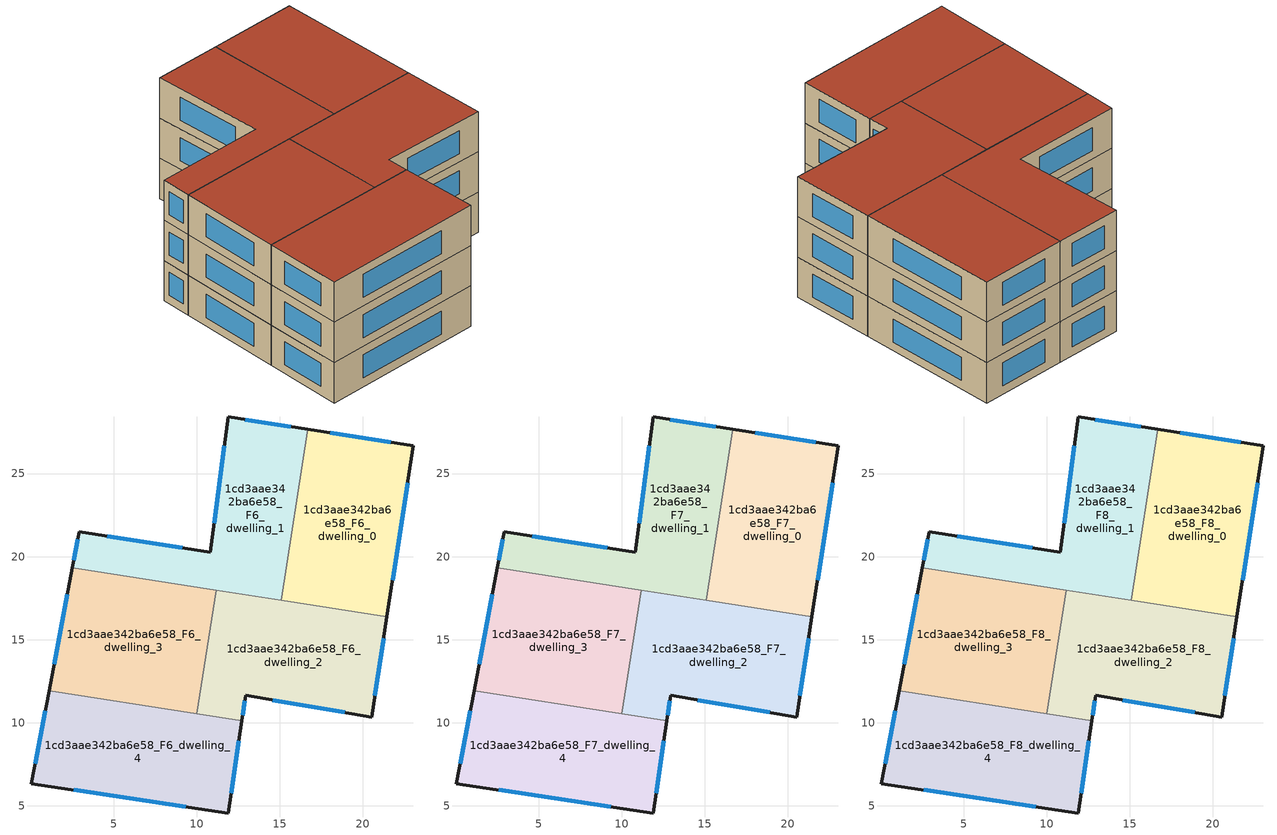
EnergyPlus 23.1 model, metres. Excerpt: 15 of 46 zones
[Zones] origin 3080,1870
1cd3aae342ba6e58_F6_dwelling_0
 floor to 1cd3aae342ba6e58_F5_dwelling_0 (EU_floor_Construction): 23.03,26.67 21.45,16.37 15.08,17.37 16.69,27.66 z18
 wall outside (EU_wall_Construction): 21.45,16.37 23.03,26.67 16.69,27.66 z18:21
 wall to 1cd3aae342ba6e58_F6_dwelling_1 (EU_wall_Construction): 16.69,27.66 15.08,17.37 z18:21
 wall to 1cd3aae342ba6e58_F6_dwelling_2 (EU_wall_Construction): 15.08,17.37 21.45,16.37 z18:21
 window (EU_Window_Construction): 21.67,26.88 18.05,27.44 / 21.79,18.58 22.69,24.46 z18.64:20.36
1cd3aae342ba6e58_F6_dwelling_1
 floor to 1cd3aae342ba6e58_F5_dwelling_1 (EU_floor_Construction): 16.69,27.66 15.08,17.37 2.52,19.33 2.93,21.5 10.82,20.26 11.88,28.41 z18
 wall outside (EU_wall_Construction): 16.69,27.66 11.88,28.41 10.82,20.26 2.93,21.5 2.52,19.33 z18:21
 wall to 1cd3aae342ba6e58_F6_dwelling_3 (EU_wall_Construction): 2.52,19.33 11.18,17.98 z18:21
 wall to 1cd3aae342ba6e58_F6_dwelling_2 (EU_wall_Construction): 11.18,17.98 15.08,17.37 z18:21
 window (EU_Window_Construction): 11.66,26.66 11.05,22.01 / 15.66,27.82 12.91,28.25 / 2.84,21.04 2.6,19.8 / 9.13,20.53 4.62,21.24 z18.64:20.36
1cd3aae342ba6e58_F6_dwelling_2
 floor to 1cd3aae342ba6e58_F5_dwelling_2 (EU_floor_Construction): 21.45,16.37 20.53,10.34 12.95,11.64 12.72,10.11 10.02,10.53 11.18,17.98 z18
 wall outside (EU_wall_Construction): 12.72,10.11 12.95,11.64 20.53,10.34 21.45,16.37 z18:21
 wall to 1cd3aae342ba6e58_F6_dwelling_3 (EU_wall_Construction): 11.18,17.98 10.02,10.53 z18:21
 wall to 1cd3aae342ba6e58_F6_dwelling_4 (EU_wall_Construction): 10.02,10.53 12.72,10.11 z18:21
 window (EU_Window_Construction): 20.73,11.63 21.26,15.08 / 14.58,11.36 18.91,10.62 / 12.77,10.44 12.9,11.31 z18.64:20.36
1cd3aae342ba6e58_F6_dwelling_3
 floor to 1cd3aae342ba6e58_F5_dwelling_3 (EU_floor_Construction): 11.18,17.98 10.02,10.53 1.11,11.92 2.52,19.33 z18
 wall outside (EU_wall_Construction): 2.52,19.33 1.11,11.92 z18:21
 wall to 1cd3aae342ba6e58_F6_dwelling_4 (EU_wall_Construction): 1.11,11.92 10.02,10.53 z18:21
 window (EU_Window_Construction): 2.21,17.74 1.41,13.51 z18.64:20.36
1cd3aae342ba6e58_F6_dwelling_4
 floor to 1cd3aae342ba6e58_F5_dwelling_4 (EU_floor_Construction): 12.72,10.11 11.89,4.56 0.04,6.33 1.11,11.92 z18
 wall outside (EU_wall_Construction): 1.11,11.92 0.04,6.33 11.89,4.56 12.72,10.11 z18:21
 window (EU_Window_Construction): 12.07,5.75 12.54,8.92 / 2.58,5.95 9.35,4.94 / 0.88,10.73 0.27,7.53 z18.64:20.36
1cd3aae342ba6e58_F7_dwelling_0
 floor to 1cd3aae342ba6e58_F6_dwelling_0 (EU_floor_Construction): 23.03,26.67 21.45,16.37 15.08,17.37 16.69,27.66 z21
 wall outside (EU_wall_Construction): 21.45,16.37 23.03,26.67 16.69,27.66 z21:24
 wall to 1cd3aae342ba6e58_F7_dwelling_1 (EU_wall_Construction): 16.69,27.66 15.08,17.37 z21:24
 wall to 1cd3aae342ba6e58_F7_dwelling_2 (EU_wall_Construction): 15.08,17.37 21.45,16.37 z21:24
 window (EU_Window_Construction): 21.67,26.88 18.05,27.44 / 21.79,18.58 22.69,24.46 z21.64:23.36
1cd3aae342ba6e58_F7_dwelling_1
 floor to 1cd3aae342ba6e58_F6_dwelling_1 (EU_floor_Construction): 16.69,27.66 15.08,17.37 2.52,19.33 2.93,21.5 10.82,20.26 11.88,28.41 z21
 wall outside (EU_wall_Construction): 16.69,27.66 11.88,28.41 10.82,20.26 2.93,21.5 2.52,19.33 z21:24
 wall to 1cd3aae342ba6e58_F7_dwelling_3 (EU_wall_Construction): 2.52,19.33 11.18,17.98 z21:24
 wall to 1cd3aae342ba6e58_F7_dwelling_2 (EU_wall_Construction): 11.18,17.98 15.08,17.37 z21:24
 window (EU_Window_Construction): 11.66,26.66 11.05,22.01 / 15.66,27.82 12.91,28.25 / 2.84,21.04 2.6,19.8 / 9.13,20.53 4.62,21.24 z21.64:23.36
1cd3aae342ba6e58_F7_dwelling_2
 floor to 1cd3aae342ba6e58_F6_dwelling_2 (EU_floor_Construction): 21.45,16.37 20.53,10.34 12.95,11.64 12.72,10.11 10.02,10.53 11.18,17.98 z21
 wall outside (EU_wall_Construction): 12.72,10.11 12.95,11.64 20.53,10.34 21.45,16.37 z21:24
 wall to 1cd3aae342ba6e58_F7_dwelling_3 (EU_wall_Construction): 11.18,17.98 10.02,10.53 z21:24
 wall to 1cd3aae342ba6e58_F7_dwelling_4 (EU_wall_Construction): 10.02,10.53 12.72,10.11 z21:24
 window (EU_Window_Construction): 20.73,11.63 21.26,15.08 / 14.58,11.36 18.91,10.62 / 12.77,10.44 12.9,11.31 z21.64:23.36
1cd3aae342ba6e58_F7_dwelling_3
 floor to 1cd3aae342ba6e58_F6_dwelling_3 (EU_floor_Construction): 11.18,17.98 10.02,10.53 1.11,11.92 2.52,19.33 z21
 wall outside (EU_wall_Construction): 2.52,19.33 1.11,11.92 z21:24
 wall to 1cd3aae342ba6e58_F7_dwelling_4 (EU_wall_Construction): 1.11,11.92 10.02,10.53 z21:24
 window (EU_Window_Construction): 2.21,17.74 1.41,13.51 z21.64:23.36
1cd3aae342ba6e58_F7_dwelling_4
 floor to 1cd3aae342ba6e58_F6_dwelling_4 (EU_floor_Construction): 12.72,10.11 11.89,4.56 0.04,6.33 1.11,11.92 z21
 wall outside (EU_wall_Construction): 1.11,11.92 0.04,6.33 11.89,4.56 12.72,10.11 z21:24
 window (EU_Window_Construction): 12.07,5.75 12.54,8.92 / 2.58,5.95 9.35,4.94 / 0.88,10.73 0.27,7.53 z21.64:23.36
1cd3aae342ba6e58_F8_dwelling_0
 floor to 1cd3aae342ba6e58_F7_dwelling_0 (EU_floor_Construction): 23.03,26.67 21.45,16.37 15.08,17.37 16.69,27.66 z24
 wall outside (EU_wall_Construction): 21.45,16.37 23.03,26.67 16.69,27.66 z24:27
 wall to 1cd3aae342ba6e58_F8_dwelling_1 (EU_wall_Construction): 16.69,27.66 15.08,17.37 z24:27
 wall to 1cd3aae342ba6e58_F8_dwelling_2 (EU_wall_Construction): 15.08,17.37 21.45,16.37 z24:27
 window (EU_Window_Construction): 21.67,26.88 18.05,27.44 / 21.79,18.58 22.69,24.46 z24.64:26.36
 roof outside (EU_roof_Construction): 21.45,16.37 23.03,26.67 16.69,27.66 15.08,17.37 z27
1cd3aae342ba6e58_F8_dwelling_1
 floor to 1cd3aae342ba6e58_F7_dwelling_1 (EU_floor_Construction): 16.69,27.66 15.08,17.37 2.52,19.33 2.93,21.5 10.82,20.26 11.88,28.41 z24
 wall outside (EU_wall_Construction): 16.69,27.66 11.88,28.41 10.82,20.26 2.93,21.5 2.52,19.33 z24:27
 wall to 1cd3aae342ba6e58_F8_dwelling_3 (EU_wall_Construction): 2.52,19.33 11.18,17.98 z24:27
 wall to 1cd3aae342ba6e58_F8_dwelling_2 (EU_wall_Construction): 11.18,17.98 15.08,17.37 z24:27
 window (EU_Window_Construction): 11.66,26.66 11.05,22.01 / 15.66,27.82 12.91,28.25 / 2.84,21.04 2.6,19.8 / 9.13,20.53 4.62,21.24 z24.64:26.36
 roof outside (EU_roof_Construction): 15.08,17.37 16.69,27.66 11.88,28.41 10.82,20.26 2.93,21.5 2.52,19.33 z27
1cd3aae342ba6e58_F8_dwelling_2
 floor to 1cd3aae342ba6e58_F7_dwelling_2 (EU_floor_Construction): 21.45,16.37 20.53,10.34 12.95,11.64 12.72,10.11 10.02,10.53 11.18,17.98 z24
 wall outside (EU_wall_Construction): 12.72,10.11 12.95,11.64 20.53,10.34 21.45,16.37 z24:27
 wall to 1cd3aae342ba6e58_F8_dwelling_3 (EU_wall_Construction): 11.18,17.98 10.02,10.53 z24:27
 wall to 1cd3aae342ba6e58_F8_dwelling_4 (EU_wall_Construction): 10.02,10.53 12.72,10.11 z24:27
 window (EU_Window_Construction): 20.73,11.63 21.26,15.08 / 14.58,11.36 18.91,10.62 / 12.77,10.44 12.9,11.31 z24.64:26.36
 roof outside (EU_roof_Construction): 20.53,10.34 21.45,16.37 11.18,17.98 10.02,10.53 12.72,10.11 12.95,11.64 z27
1cd3aae342ba6e58_F8_dwelling_3
 floor to 1cd3aae342ba6e58_F7_dwelling_3 (EU_floor_Construction): 11.18,17.98 10.02,10.53 1.11,11.92 2.52,19.33 z24
 wall outside (EU_wall_Construction): 2.52,19.33 1.11,11.92 z24:27
 wall to 1cd3aae342ba6e58_F8_dwelling_4 (EU_wall_Construction): 1.11,11.92 10.02,10.53 z24:27
 window (EU_Window_Construction): 2.21,17.74 1.41,13.51 z24.64:26.36
 roof outside (EU_roof_Construction): 10.02,10.53 11.18,17.98 2.52,19.33 1.11,11.92 z27
1cd3aae342ba6e58_F8_dwelling_4
 floor to 1cd3aae342ba6e58_F7_dwelling_4 (EU_floor_Construction): 12.72,10.11 11.89,4.56 0.04,6.33 1.11,11.92 z24
 wall outside (EU_wall_Construction): 1.11,11.92 0.04,6.33 11.89,4.56 12.72,10.11 z24:27
 window (EU_Window_Construction): 12.07,5.75 12.54,8.92 / 2.58,5.95 9.35,4.94 / 0.88,10.73 0.27,7.53 z24.64:26.36
 roof outside (EU_roof_Construction): 11.89,4.56 12.72,10.11 1.11,11.92 0.04,6.33 z27
[Building]
EU S2 Campaign: North Axis=0; Terrain=City; Solar Distribution=FullExterior
[Site:Location]
Yerevan-Zvartnots.Intl.AP: Latitude=40.15; Longitude=44.383; Time Zone=4; Elevation=854
[SizingPeriod:WeatherFileDays]
AnnualSizingPeriod: Begin Month=1; Begin Day of Month=1; End Month=12; End Day of Month=31; Day of Week for Start Day=Monday; Use Weather File Daylight Saving Period=No; Use Weather File Rain and Snow Indicators=No
[MATERIAL]
EU_InternalMass_Material: Roughness=MediumRough; Thickness=0.1; Conductivity=1; Density=1800; Specific Heat=900; Thermal Absorptance=0.9; Solar Absorptance=0.7; Visible Absorptance=0.7
[MATERIAL:NOMASS] Roughness=MediumRough; Thermal Absorptance=0.9; Solar Absorptance=0.7; Visible Absorptance=0.7
Name | Thermal Resistance
EU_wall_NoMass | 1.05043
EU_roof_NoMass | 1.45357
EU_floor_NoMass | 0.478065
[WINDOWMATERIAL:SIMPLEGLAZINGSYSTEM]
EU_Window_SimpleGlazing: UFactor=2.5566; Solar Heat Gain Coefficient=0.75; Visible Transmittance=0.75
[CONSTRUCTION]
EU_wall_Construction: EU_wall_NoMass
EU_roof_Construction: EU_roof_NoMass
EU_floor_Construction: EU_floor_NoMass
EU_Window_Construction: EU_Window_SimpleGlazing
EU_InternalMass_Construction: EU_InternalMass_Material
[ZONE] Type=1; Multiplier=1; Ceiling Height=autocalculate; Floor Area=autocalculate; Part of Total Floor Area=Yes
Name | Volume
1cd3aae342ba6e58_F6_dwelling_0; 1cd3aae342ba6e58_F7_dwelling_0; 1cd3aae342ba6e58_F8_dwelling_0 | 201.011
1cd3aae342ba6e58_F6_dwelling_1; 1cd3aae342ba6e58_F7_dwelling_1; 1cd3aae342ba6e58_F8_dwelling_1 | 201.066
1cd3aae342ba6e58_F6_dwelling_2; 1cd3aae342ba6e58_F7_dwelling_2; 1cd3aae342ba6e58_F8_dwelling_2 | 201.031
1cd3aae342ba6e58_F6_dwelling_3; 1cd3aae342ba6e58_F7_dwelling_3; 1cd3aae342ba6e58_F8_dwelling_3 | 201.038
1cd3aae342ba6e58_F6_dwelling_4; 1cd3aae342ba6e58_F7_dwelling_4; 1cd3aae342ba6e58_F8_dwelling_4 | 201.039
[INTERNALMASS] Construction=EU_InternalMass_Construction
Name | Zone or ZoneList | Surface Area
1cd3aae342ba6e58_F6_dwelling_0_EU_InternalMass | 1cd3aae342ba6e58_F6_dwelling_0 | 67.0035
1cd3aae342ba6e58_F6_dwelling_1_EU_InternalMass | 1cd3aae342ba6e58_F6_dwelling_1 | 67.0235
1cd3aae342ba6e58_F6_dwelling_2_EU_InternalMass | 1cd3aae342ba6e58_F6_dwelling_2 | 67.0095
1cd3aae342ba6e58_F6_dwelling_3_EU_InternalMass | 1cd3aae342ba6e58_F6_dwelling_3 | 67.0107
1cd3aae342ba6e58_F6_dwelling_4_EU_InternalMass | 1cd3aae342ba6e58_F6_dwelling_4 | 67.0129
1cd3aae342ba6e58_F7_dwelling_0_EU_InternalMass | 1cd3aae342ba6e58_F7_dwelling_0 | 67.0035
1cd3aae342ba6e58_F7_dwelling_1_EU_InternalMass | 1cd3aae342ba6e58_F7_dwelling_1 | 67.0235
1cd3aae342ba6e58_F7_dwelling_2_EU_InternalMass | 1cd3aae342ba6e58_F7_dwelling_2 | 67.0095
1cd3aae342ba6e58_F7_dwelling_3_EU_InternalMass | 1cd3aae342ba6e58_F7_dwelling_3 | 67.0107
1cd3aae342ba6e58_F7_dwelling_4_EU_InternalMass | 1cd3aae342ba6e58_F7_dwelling_4 | 67.0129
1cd3aae342ba6e58_F8_dwelling_0_EU_InternalMass | 1cd3aae342ba6e58_F8_dwelling_0 | 67.0035
1cd3aae342ba6e58_F8_dwelling_1_EU_InternalMass | 1cd3aae342ba6e58_F8_dwelling_1 | 67.0235
1cd3aae342ba6e58_F8_dwelling_2_EU_InternalMass | 1cd3aae342ba6e58_F8_dwelling_2 | 67.0095
1cd3aae342ba6e58_F8_dwelling_3_EU_InternalMass | 1cd3aae342ba6e58_F8_dwelling_3 | 67.0107
1cd3aae342ba6e58_F8_dwelling_4_EU_InternalMass | 1cd3aae342ba6e58_F8_dwelling_4 | 67.0129
[OTHEREQUIPMENT] Fuel Type=Electricity; Design Level Calculation Method=Watts/Area; Power per Zone Floor Area=1; Fraction Latent=0; Fraction Radiant=0; Fraction Lost=0; Carbon Dioxide Generation Rate=0; EndUse Subcategory=EU_Step8_InternalGains
Name | Zone or ZoneList or Space or SpaceList | Schedule
EU_Step8_InternalGain_1cd3aae342ba6e58_F6_dwelling_0_f000 | 1cd3aae342ba6e58_F6_dwelling_0 | EU_Step8_GainSchedule_1cd3aae342ba6e58_F6_dwelling_0_f000
EU_Step8_InternalGain_1cd3aae342ba6e58_F6_dwelling_1_f000 | 1cd3aae342ba6e58_F6_dwelling_1 | EU_Step8_GainSchedule_1cd3aae342ba6e58_F6_dwelling_1_f000
EU_Step8_InternalGain_1cd3aae342ba6e58_F6_dwelling_2_f000 | 1cd3aae342ba6e58_F6_dwelling_2 | EU_Step8_GainSchedule_1cd3aae342ba6e58_F6_dwelling_2_f000
EU_Step8_InternalGain_1cd3aae342ba6e58_F6_dwelling_3_f000 | 1cd3aae342ba6e58_F6_dwelling_3 | EU_Step8_GainSchedule_1cd3aae342ba6e58_F6_dwelling_3_f000
EU_Step8_InternalGain_1cd3aae342ba6e58_F6_dwelling_4_f000 | 1cd3aae342ba6e58_F6_dwelling_4 | EU_Step8_GainSchedule_1cd3aae342ba6e58_F6_dwelling_4_f000
EU_Step8_InternalGain_1cd3aae342ba6e58_F7_dwelling_0_f000 | 1cd3aae342ba6e58_F7_dwelling_0 | EU_Step8_GainSchedule_1cd3aae342ba6e58_F7_dwelling_0_f000
EU_Step8_InternalGain_1cd3aae342ba6e58_F7_dwelling_1_f000 | 1cd3aae342ba6e58_F7_dwelling_1 | EU_Step8_GainSchedule_1cd3aae342ba6e58_F7_dwelling_1_f000
EU_Step8_InternalGain_1cd3aae342ba6e58_F7_dwelling_2_f000 | 1cd3aae342ba6e58_F7_dwelling_2 | EU_Step8_GainSchedule_1cd3aae342ba6e58_F7_dwelling_2_f000
EU_Step8_InternalGain_1cd3aae342ba6e58_F7_dwelling_3_f000 | 1cd3aae342ba6e58_F7_dwelling_3 | EU_Step8_GainSchedule_1cd3aae342ba6e58_F7_dwelling_3_f000
EU_Step8_InternalGain_1cd3aae342ba6e58_F7_dwelling_4_f000 | 1cd3aae342ba6e58_F7_dwelling_4 | EU_Step8_GainSchedule_1cd3aae342ba6e58_F7_dwelling_4_f000
EU_Step8_InternalGain_1cd3aae342ba6e58_F8_dwelling_0_f000 | 1cd3aae342ba6e58_F8_dwelling_0 | EU_Step8_GainSchedule_1cd3aae342ba6e58_F8_dwelling_0_f000
EU_Step8_InternalGain_1cd3aae342ba6e58_F8_dwelling_1_f000 | 1cd3aae342ba6e58_F8_dwelling_1 | EU_Step8_GainSchedule_1cd3aae342ba6e58_F8_dwelling_1_f000
EU_Step8_InternalGain_1cd3aae342ba6e58_F8_dwelling_2_f000 | 1cd3aae342ba6e58_F8_dwelling_2 | EU_Step8_GainSchedule_1cd3aae342ba6e58_F8_dwelling_2_f000
EU_Step8_InternalGain_1cd3aae342ba6e58_F8_dwelling_3_f000 | 1cd3aae342ba6e58_F8_dwelling_3 | EU_Step8_GainSchedule_1cd3aae342ba6e58_F8_dwelling_3_f000
EU_Step8_InternalGain_1cd3aae342ba6e58_F8_dwelling_4_f000 | 1cd3aae342ba6e58_F8_dwelling_4 | EU_Step8_GainSchedule_1cd3aae342ba6e58_F8_dwelling_4_f000
[ZONEVENTILATION:DESIGNFLOWRATE] Schedule=EU_AlwaysOn; Design Flow Rate Calculation Method=AirChanges/Hour; Air Changes per Hour=0.557805; Ventilation Type=Natural; Fan Pressure Rise=0; Fan Total Efficiency=1; Constant Term Coefficient=1; Temperature Term Coefficient=0; Velocity Term Coefficient=0; Velocity Squared Term Coefficient=0; Minimum Indoor Temperature=-100; Maximum Indoor Temperature=100; Delta Temperature=-100; Minimum Outdoor Temperature=-100; Maximum Outdoor Temperature=100; Maximum Wind Speed=40
Name | Zone or ZoneList or Space or SpaceList
EU_ConstantAir_1cd3aae342ba6e58_F6_dwelling_0 | 1cd3aae342ba6e58_F6_dwelling_0
EU_ConstantAir_1cd3aae342ba6e58_F6_dwelling_1 | 1cd3aae342ba6e58_F6_dwelling_1
EU_ConstantAir_1cd3aae342ba6e58_F6_dwelling_2 | 1cd3aae342ba6e58_F6_dwelling_2
EU_ConstantAir_1cd3aae342ba6e58_F6_dwelling_3 | 1cd3aae342ba6e58_F6_dwelling_3
EU_ConstantAir_1cd3aae342ba6e58_F6_dwelling_4 | 1cd3aae342ba6e58_F6_dwelling_4
EU_ConstantAir_1cd3aae342ba6e58_F7_dwelling_0 | 1cd3aae342ba6e58_F7_dwelling_0
EU_ConstantAir_1cd3aae342ba6e58_F7_dwelling_1 | 1cd3aae342ba6e58_F7_dwelling_1
EU_ConstantAir_1cd3aae342ba6e58_F7_dwelling_2 | 1cd3aae342ba6e58_F7_dwelling_2
EU_ConstantAir_1cd3aae342ba6e58_F7_dwelling_3 | 1cd3aae342ba6e58_F7_dwelling_3
EU_ConstantAir_1cd3aae342ba6e58_F7_dwelling_4 | 1cd3aae342ba6e58_F7_dwelling_4
EU_ConstantAir_1cd3aae342ba6e58_F8_dwelling_0 | 1cd3aae342ba6e58_F8_dwelling_0
EU_ConstantAir_1cd3aae342ba6e58_F8_dwelling_1 | 1cd3aae342ba6e58_F8_dwelling_1
EU_ConstantAir_1cd3aae342ba6e58_F8_dwelling_2 | 1cd3aae342ba6e58_F8_dwelling_2
EU_ConstantAir_1cd3aae342ba6e58_F8_dwelling_3 | 1cd3aae342ba6e58_F8_dwelling_3
EU_ConstantAir_1cd3aae342ba6e58_F8_dwelling_4 | 1cd3aae342ba6e58_F8_dwelling_4
[HVACTEMPLATE:THERMOSTAT] Constant Heating Setpoint=20; Constant Cooling Setpoint=50
EU_HeatOnly_1cd3aae342ba6e58_F0_dwelling_0; EU_HeatOnly_1cd3aae342ba6e58_F0_dwelling_1; EU_HeatOnly_1cd3aae342ba6e58_F0_dwelling_2; EU_HeatOnly_1cd3aae342ba6e58_F0_dwelling_3; EU_HeatOnly_1cd3aae342ba6e58_F0_dwelling_4; EU_HeatOnly_1cd3aae342ba6e58_F0_dwelling_5; EU_HeatOnly_1cd3aae342ba6e58_F1_dwelling_0; EU_HeatOnly_1cd3aae342ba6e58_F1_dwelling_1; EU_HeatOnly_1cd3aae342ba6e58_F1_dwelling_2; EU_HeatOnly_1cd3aae342ba6e58_F1_dwelling_3; EU_HeatOnly_1cd3aae342ba6e58_F1_dwelling_4; EU_HeatOnly_1cd3aae342ba6e58_F2_dwelling_0; EU_HeatOnly_1cd3aae342ba6e58_F2_dwelling_1; EU_HeatOnly_1cd3aae342ba6e58_F2_dwelling_2; EU_HeatOnly_1cd3aae342ba6e58_F2_dwelling_3; EU_HeatOnly_1cd3aae342ba6e58_F2_dwelling_4; EU_HeatOnly_1cd3aae342ba6e58_F3_dwelling_0; EU_HeatOnly_1cd3aae342ba6e58_F3_dwelling_1; EU_HeatOnly_1cd3aae342ba6e58_F3_dwelling_2; EU_HeatOnly_1cd3aae342ba6e58_F3_dwelling_3; EU_HeatOnly_1cd3aae342ba6e58_F3_dwelling_4; EU_HeatOnly_1cd3aae342ba6e58_F4_dwelling_0; EU_HeatOnly_1cd3aae342ba6e58_F4_dwelling_1; EU_HeatOnly_1cd3aae342ba6e58_F4_dwelling_2; EU_HeatOnly_1cd3aae342ba6e58_F4_dwelling_3; EU_HeatOnly_1cd3aae342ba6e58_F4_dwelling_4; EU_HeatOnly_1cd3aae342ba6e58_F5_dwelling_0; EU_HeatOnly_1cd3aae342ba6e58_F5_dwelling_1; EU_HeatOnly_1cd3aae342ba6e58_F5_dwelling_2; EU_HeatOnly_1cd3aae342ba6e58_F5_dwelling_3; EU_HeatOnly_1cd3aae342ba6e58_F5_dwelling_4; EU_HeatOnly_1cd3aae342ba6e58_F6_dwelling_0; EU_HeatOnly_1cd3aae342ba6e58_F6_dwelling_1; EU_HeatOnly_1cd3aae342ba6e58_F6_dwelling_2; EU_HeatOnly_1cd3aae342ba6e58_F6_dwelling_3; EU_HeatOnly_1cd3aae342ba6e58_F6_dwelling_4; EU_HeatOnly_1cd3aae342ba6e58_F7_dwelling_0; EU_HeatOnly_1cd3aae342ba6e58_F7_dwelling_1; EU_HeatOnly_1cd3aae342ba6e58_F7_dwelling_2; EU_HeatOnly_1cd3aae342ba6e58_F7_dwelling_3; EU_HeatOnly_1cd3aae342ba6e58_F7_dwelling_4; EU_HeatOnly_1cd3aae342ba6e58_F8_dwelling_0; EU_HeatOnly_1cd3aae342ba6e58_F8_dwelling_1; EU_HeatOnly_1cd3aae342ba6e58_F8_dwelling_2; EU_HeatOnly_1cd3aae342ba6e58_F8_dwelling_3; EU_HeatOnly_1cd3aae342ba6e58_F8_dwelling_4
[HVACTEMPLATE:ZONE:IDEALLOADSAIRSYSTEM] System Availability Schedule=EU_AlwaysOn; Maximum Heating Supply Air Temperature=50; Minimum Cooling Supply Air Temperature=13; Maximum Heating Supply Air Humidity Ratio=0.0156; Minimum Cooling Supply Air Humidity Ratio=0.0077; Heating Limit=NoLimit; Cooling Limit=NoLimit; Heating Availability Schedule=EU_AlwaysOn; Cooling Availability Schedule=EU_CoolingOff; Dehumidification Control Type=ConstantSensibleHeatRatio; Cooling Sensible Heat Ratio=0.7; Dehumidification Setpoint=60; Humidification Control Type=None; Humidification Setpoint=30; Outdoor Air Method=None; Outdoor Air Flow Rate per Person=0.00944; Outdoor Air Flow Rate per Zone Floor Area=0; Outdoor Air Flow Rate per Zone=0; Demand Controlled Ventilation Type=None; Outdoor Air Economizer Type=NoEconomizer; Heat Recovery Type=None; Sensible Heat Recovery Effectiveness=0.7; Latent Heat Recovery Effectiveness=0.65
Name | Template Thermostat
1cd3aae342ba6e58_F6_dwelling_0 | EU_HeatOnly_1cd3aae342ba6e58_F6_dwelling_0
1cd3aae342ba6e58_F6_dwelling_1 | EU_HeatOnly_1cd3aae342ba6e58_F6_dwelling_1
1cd3aae342ba6e58_F6_dwelling_2 | EU_HeatOnly_1cd3aae342ba6e58_F6_dwelling_2
1cd3aae342ba6e58_F6_dwelling_3 | EU_HeatOnly_1cd3aae342ba6e58_F6_dwelling_3
1cd3aae342ba6e58_F6_dwelling_4 | EU_HeatOnly_1cd3aae342ba6e58_F6_dwelling_4
1cd3aae342ba6e58_F7_dwelling_0 | EU_HeatOnly_1cd3aae342ba6e58_F7_dwelling_0
1cd3aae342ba6e58_F7_dwelling_1 | EU_HeatOnly_1cd3aae342ba6e58_F7_dwelling_1
1cd3aae342ba6e58_F7_dwelling_2 | EU_HeatOnly_1cd3aae342ba6e58_F7_dwelling_2
1cd3aae342ba6e58_F7_dwelling_3 | EU_HeatOnly_1cd3aae342ba6e58_F7_dwelling_3
1cd3aae342ba6e58_F7_dwelling_4 | EU_HeatOnly_1cd3aae342ba6e58_F7_dwelling_4
1cd3aae342ba6e58_F8_dwelling_0 | EU_HeatOnly_1cd3aae342ba6e58_F8_dwelling_0
1cd3aae342ba6e58_F8_dwelling_1 | EU_HeatOnly_1cd3aae342ba6e58_F8_dwelling_1
1cd3aae342ba6e58_F8_dwelling_2 | EU_HeatOnly_1cd3aae342ba6e58_F8_dwelling_2
1cd3aae342ba6e58_F8_dwelling_3 | EU_HeatOnly_1cd3aae342ba6e58_F8_dwelling_3
1cd3aae342ba6e58_F8_dwelling_4 | EU_HeatOnly_1cd3aae342ba6e58_F8_dwelling_4
[SIZING:ZONE] Zone Cooling Design Supply Air Temperature Input Method=SupplyAirTemperature; Zone Cooling Design Supply Air Temperature=13; Zone Heating Design Supply Air Temperature Input Method=SupplyAirTemperature; Zone Heating Design Supply Air Temperature=50; Zone Cooling Design Supply Air Humidity Ratio=0.008; Zone Heating Design Supply Air Humidity Ratio=0.008; Cooling Design Air Flow Method=DesignDay; Cooling Design Air Flow Rate=0; Cooling Minimum Air Flow per Zone Floor Area=0.000762; Cooling Minimum Air Flow=0; Cooling Minimum Air Flow Fraction=0.2; Heating Design Air Flow Method=DesignDay; Heating Design Air Flow Rate=0; Heating Maximum Air Flow per Zone Floor Area=0.002032; Heating Maximum Air Flow=0.141576; Heating Maximum Air Flow Fraction=0.3; Account for Dedicated Outdoor Air System=No; Dedicated Outdoor Air System Control Strategy=NeutralSupplyAir; Dedicated Outdoor Air Low Setpoint Temperature for Design=autosize; Dedicated Outdoor Air High Setpoint Temperature for Design=autosize; Zone Load Sizing Method=Sensible Load Only No Latent Load; Zone Latent Cooling Design Supply Air Humidity Ratio Input Method=HumidityRatioDifference; Zone Cooling Design Supply Air Humidity Ratio Difference=0.005; Zone Latent Heating Design Supply Air Humidity Ratio Input Method=HumidityRatioDifference; Zone Humidification Design Supply Air Humidity Ratio Difference=0.005
1cd3aae342ba6e58_F6_dwelling_0; 1cd3aae342ba6e58_F6_dwelling_1; 1cd3aae342ba6e58_F6_dwelling_2; 1cd3aae342ba6e58_F6_dwelling_3; 1cd3aae342ba6e58_F6_dwelling_4; 1cd3aae342ba6e58_F7_dwelling_0; 1cd3aae342ba6e58_F7_dwelling_1; 1cd3aae342ba6e58_F7_dwelling_2; 1cd3aae342ba6e58_F7_dwelling_3; 1cd3aae342ba6e58_F7_dwelling_4; 1cd3aae342ba6e58_F8_dwelling_0; 1cd3aae342ba6e58_F8_dwelling_1; 1cd3aae342ba6e58_F8_dwelling_2; 1cd3aae342ba6e58_F8_dwelling_3; 1cd3aae342ba6e58_F8_dwelling_4
[SCHEDULE:CONSTANT]
Name | Hourly Value
EU_AlwaysOn | 1
EU_CoolingOff | 0
[SCHEDULE:FILE] Column Number=1; Rows to Skip at Top=0; Number of Hours of Data=8760; Column Separator=Comma; Interpolate to Timestep=No; Minutes per Item=60; Adjust Schedule for Daylight Savings=Yes
Name | File
EU_Step8_GainSchedule_1cd3aae342ba6e58_F6_dwelling_0_f000 | ../../schedules/1cd3aae342ba6e58/1cd3aae342ba6e58_F6_dwelling_0_f000_gain.csv
EU_Step8_GainSchedule_1cd3aae342ba6e58_F6_dwelling_1_f000 | ../../schedules/1cd3aae342ba6e58/1cd3aae342ba6e58_F6_dwelling_1_f000_gain.csv
EU_Step8_GainSchedule_1cd3aae342ba6e58_F6_dwelling_2_f000 | ../../schedules/1cd3aae342ba6e58/1cd3aae342ba6e58_F6_dwelling_2_f000_gain.csv
EU_Step8_GainSchedule_1cd3aae342ba6e58_F6_dwelling_3_f000 | ../../schedules/1cd3aae342ba6e58/1cd3aae342ba6e58_F6_dwelling_3_f000_gain.csv
EU_Step8_GainSchedule_1cd3aae342ba6e58_F6_dwelling_4_f000 | ../../schedules/1cd3aae342ba6e58/1cd3aae342ba6e58_F6_dwelling_4_f000_gain.csv
EU_Step8_GainSchedule_1cd3aae342ba6e58_F7_dwelling_0_f000 | ../../schedules/1cd3aae342ba6e58/1cd3aae342ba6e58_F7_dwelling_0_f000_gain.csv
EU_Step8_GainSchedule_1cd3aae342ba6e58_F7_dwelling_1_f000 | ../../schedules/1cd3aae342ba6e58/1cd3aae342ba6e58_F7_dwelling_1_f000_gain.csv
EU_Step8_GainSchedule_1cd3aae342ba6e58_F7_dwelling_2_f000 | ../../schedules/1cd3aae342ba6e58/1cd3aae342ba6e58_F7_dwelling_2_f000_gain.csv
EU_Step8_GainSchedule_1cd3aae342ba6e58_F7_dwelling_3_f000 | ../../schedules/1cd3aae342ba6e58/1cd3aae342ba6e58_F7_dwelling_3_f000_gain.csv
EU_Step8_GainSchedule_1cd3aae342ba6e58_F7_dwelling_4_f000 | ../../schedules/1cd3aae342ba6e58/1cd3aae342ba6e58_F7_dwelling_4_f000_gain.csv
EU_Step8_GainSchedule_1cd3aae342ba6e58_F8_dwelling_0_f000 | ../../schedules/1cd3aae342ba6e58/1cd3aae342ba6e58_F8_dwelling_0_f000_gain.csv
EU_Step8_GainSchedule_1cd3aae342ba6e58_F8_dwelling_1_f000 | ../../schedules/1cd3aae342ba6e58/1cd3aae342ba6e58_F8_dwelling_1_f000_gain.csv
EU_Step8_GainSchedule_1cd3aae342ba6e58_F8_dwelling_2_f000 | ../../schedules/1cd3aae342ba6e58/1cd3aae342ba6e58_F8_dwelling_2_f000_gain.csv
EU_Step8_GainSchedule_1cd3aae342ba6e58_F8_dwelling_3_f000 | ../../schedules/1cd3aae342ba6e58/1cd3aae342ba6e58_F8_dwelling_3_f000_gain.csv
EU_Step8_GainSchedule_1cd3aae342ba6e58_F8_dwelling_4_f000 | ../../schedules/1cd3aae342ba6e58/1cd3aae342ba6e58_F8_dwelling_4_f000_gain.csv
